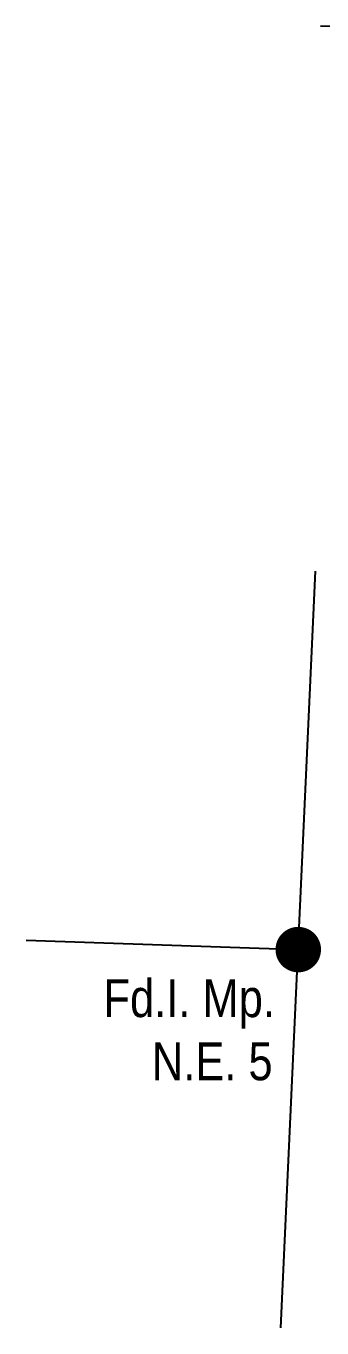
# Model space of a CAD drawing. Extents: x 338216 to 346362, y 6125251 to 6136161.
# Drawn here: x 342752.7 to 342830.7, y 6131032.9 to 6131376.6 of the extents above; entities that cross this region are included whole.
import ezdxf

# ---------------------------------------------------------------- set-up
doc = ezdxf.new("R2010")
doc.units = 0
doc.header["$LTSCALE"] = 5
for name, color, linetype in [('F-RW', 190, 'Continuous'), ('L-MON', 1, 'Continuous'), ('L-SEC', 7, 'Continuous')]:
    doc.layers.add(name, color=color, linetype=linetype)
doc.styles.add('80L', font='ARIALN.TTF', dxfattribs={"height": 10})

# ---------------------------------------------------------------- blocks, each defined once
blk = doc.blocks.new('fdia')
at = {"color": 255, "const_width": 1}
blk.add_lwpolyline([(-0.5, 0, 1), (0.5, 0, 1)], format="xyb", close=True, dxfattribs=at)
blk = doc.blocks.new('Fdiaa')
blk.add_blockref('fdia', (0, 0))
blk = doc.blocks.new('fdib')
at = {"color": 1, "const_width": 1.6}
blk.add_lwpolyline([(-0.4, 0, 1), (0.4, 0, 1)], format="xyb", close=True, dxfattribs=at)
at = {"color": 1}
blk.add_circle((0, 0), 0.8, dxfattribs=at)
blk = doc.blocks.new('Fdibb')
blk.add_blockref('fdib', (0, 0))
blk = doc.blocks.new('fdicc')
for name in ['Fdibb', 'Fdiaa']:
    blk.add_blockref(name, (0, 0))
blk = doc.blocks.new('FDI')
blk.add_blockref('fdicc', (0, 0))

msp = doc.modelspace()

# ---------------------------------------------------------------- linework, layer by layer
at = {"layer": 'F-RW', "flags": 128}
msp.add_lwpolyline([(343166.624, 6131364.738), (342830.256, 6131376.577)], dxfattribs=at)
at = {"layer": 'L-SEC'}
msp.add_line((342752.696, 6131135.297), (342824.424, 6131132.777), dxfattribs=at)
at = {"layer": 'L-SEC', "flags": 128}
msp.add_lwpolyline([(342819.851, 6131032.898), (342828.997, 6131232.656)], dxfattribs=at)

# ---------------------------------------------------------------- block references
at = {"layer": 'L-MON', "xscale": 4.999999999999908, "yscale": 4.999999999999908, "zscale": 4.999999999999908}
msp.add_blockref('FDI', (342824.424, 6131132.777), dxfattribs=at)

# ---------------------------------------------------------------- texts
at = {"layer": 'L-MON', "insert": (342772.014, 6131124.96), "char_height": 9.9978, "attachment_point": 1, "style": '80L'}
msp.add_mtext_dynamic_manual_height_columns('\\pi1.0713;Fd.I. Mp.\\P\\pi13.831;N.E. 5', width=44.3292, gutter_width=50, heights=[0], dxfattribs=at)

doc.saveas('drawing.dxf')
